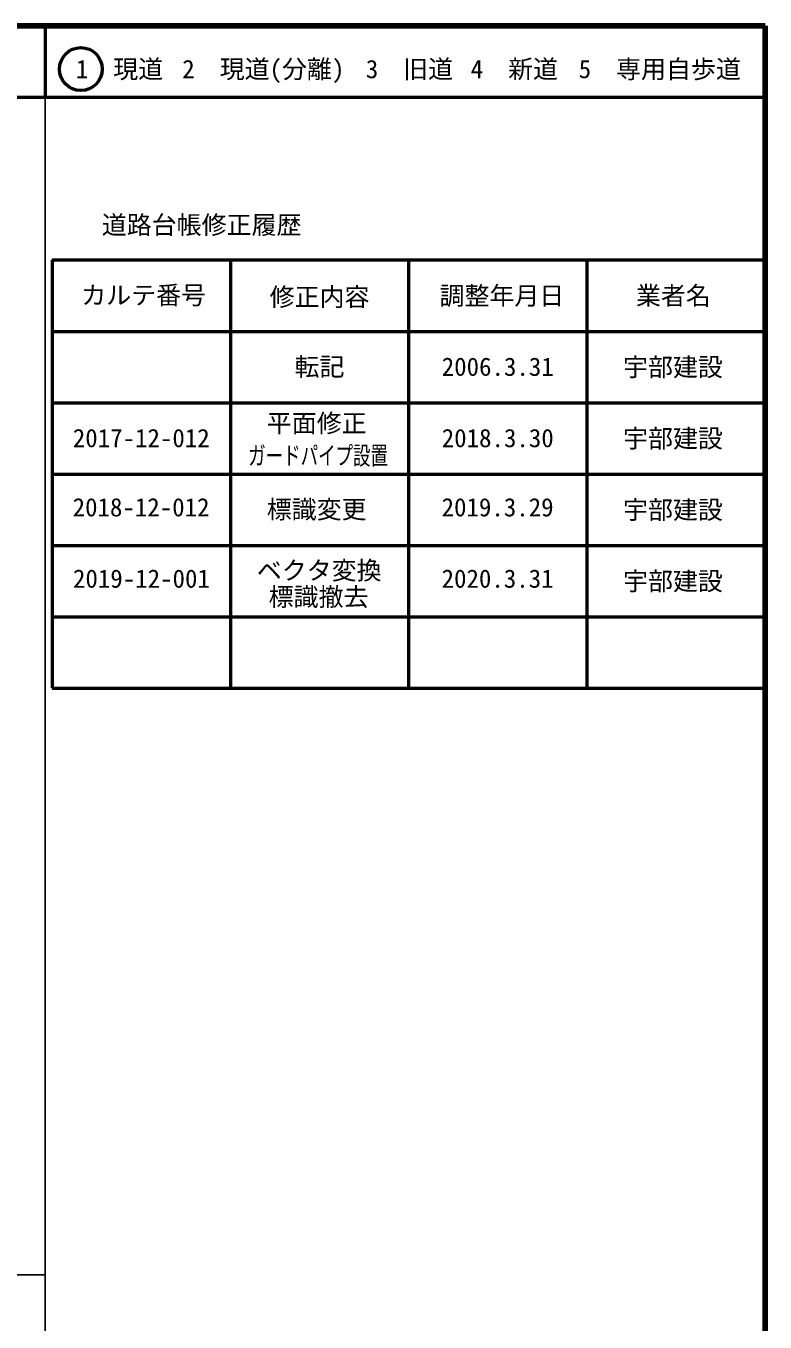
# Model space of a CAD drawing. Units: millimetres, scale not verified. Extents: x 40000 to 680000, y 20000 to 380000.
# Drawn here: x 576320 to 680000, y 198357 to 380000 of the extents above; entities that cross this region are included whole.
import ezdxf
from ezdxf.enums import TextEntityAlignment as Align

# ---------------------------------------------------------------- set-up
doc = ezdxf.new("R2010")
doc.units = ezdxf.units.MM
doc.header["$LTSCALE"] = 1000
for name, color, linetype, lineweight in [('M-TTL', 2, 'Continuous', 140), ('M-TTL-BAND', 7, 'Continuous', 25), ('M-TTL-FRAM', 2, 'Continuous', 50), ('M-TTL-LINE', 7, 'Continuous', 50), ('M-TTL-TXT', 7, 'Continuous', 50)]:
    doc.layers.add(name, color=color, linetype=linetype, lineweight=lineweight)
doc.styles.add('ＭＳ ゴシック', font='')
doc.styles.get('ＭＳ ゴシック').set_extended_font_data('MS Gothic')

msp = doc.modelspace()

# ---------------------------------------------------------------- linework, layer by layer
at = {"layer": 'M-TTL'}
for p, q in [((680000, 380000), (40000, 380000)), ((680000, 20000), (680000, 380000))]:
    msp.add_line(p, q, dxfattribs=at)
at = {"layer": 'M-TTL-BAND'}
for p, q in [((579000, 20000), (579000, 370000)), ((40000, 205000), (579000, 205000))]:
    msp.add_line(p, q, dxfattribs=at)
at = {"layer": 'M-TTL-FRAM'}
for p, q in [((580000, 347197), (580000, 287197)), ((580000, 347197), (680000, 347197)), ((580000, 287197), (680000, 287197))]:
    msp.add_line(p, q, dxfattribs=at)
at = {"layer": 'M-TTL-LINE'}
for p, q in [((579000, 380000), (579000, 370000)), ((40000, 370000), (680000, 370000)), ((605000, 347197), (605000, 287197)), ((630000, 347197), (630000, 287197)), ((655000, 347197), (655000, 287197)), ((580000, 337197), (680000, 337197)), ((580000, 327197), (680000, 327197)), ((580000, 317197), (680000, 317197)), ((580000, 307197), (680000, 307197)), ((580000, 297197), (680000, 297197))]:
    msp.add_line(p, q, dxfattribs=at)
at = {"layer": 'M-TTL-TXT'}
msp.add_circle((584031, 373958), 3000, dxfattribs=at)

# ---------------------------------------------------------------- texts
at = {"layer": 'M-TTL-TXT', "style": 'ＭＳ ゴシック'}
for s, p in [('1\u3000現道', (589448, 373958)), ('2\u3000現道(分離)', (609619, 373958)), ('3\u3000旧道', (630121, 373958)), ('4\u3000新道', (644824, 373958)), ('5\u3000専用自歩道', (665228, 373958)), ('道路台帳修正履歴', (600968, 352113)), ('カルテ番号', (592839, 342277)), ('修正内容', (617509, 342023)), ('調整年月日', (643089, 342197)), ('業者名', (667134, 342197)), ('転記', (617500, 332245)), ('2006.3.31', (642500, 332245)), ('宇部建設', (667077, 332189)), ('2017-12-012', (592500, 322245)), ('2018.3.30', (642500, 322245)), ('宇部建設', (667077, 322189)), ('宇部建設', (667077, 312189)), ('宇部建設', (667077, 302189))]:
    msp.add_text(s, height=2566, dxfattribs=at).set_placement(p, align=Align.MIDDLE_CENTER)
msp.add_text('平面修正', height=2566, dxfattribs=at).set_placement((617106, 322268), align=Align.BOTTOM_CENTER)
at = {"layer": 'M-TTL-TXT', "style": 'ＭＳ ゴシック', "width": 0.7}
msp.add_text('ガードパイプ設置', height=2566, dxfattribs=at).set_placement((607503, 317738), align=Align.BOTTOM_LEFT)
at = {"layer": 'M-TTL-TXT', "style": 'ＭＳ ゴシック'}
for s, p in [('2018-12-012', (582875, 310495)), ('標識変更', (610106, 310198)), ('2019.3.29', (634625, 310495)), ('ベクタ変換', (608712, 301647)), ('2020.3.31', (634625, 300495)), ('標識撤去', (610365, 297952))]:
    msp.add_text(s, height=2566, dxfattribs=at).set_placement(p, align=Align.BOTTOM_LEFT)
msp.add_text('2019-12-001', height=2566, dxfattribs=at).set_placement((602125, 300495), align=Align.BOTTOM_RIGHT)

doc.saveas('drawing.dxf')
